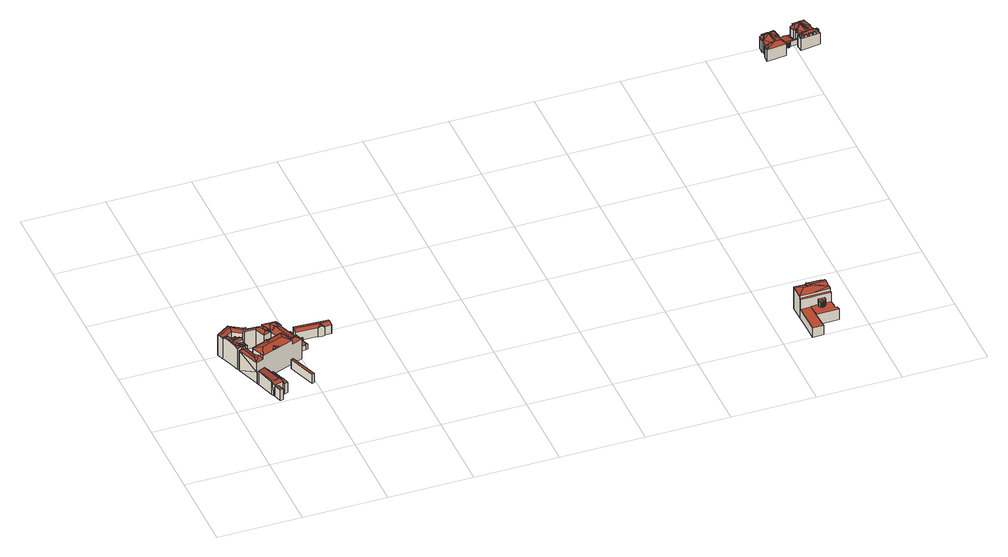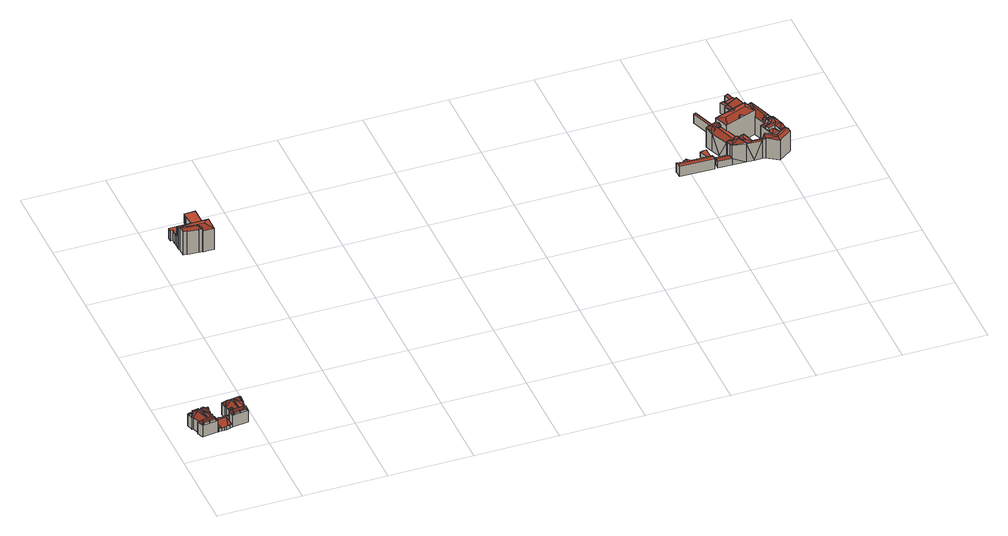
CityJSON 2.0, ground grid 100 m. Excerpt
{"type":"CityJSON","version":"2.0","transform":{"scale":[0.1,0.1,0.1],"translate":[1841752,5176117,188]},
"CityObjects":{
"building1":{"type":"Building","attributes":{"name":"inconnu"},"children":["building1-1"]},
"building1-1":{"type":"BuildingPart","attributes":{"measuredHeight":35.78},"parents":["building1"],"geometry":[{"type":"Solid","lod":"2","boundaries":[[[[0,1,2,3]],[[2,4,5,6,7]],[[1,8,9,4]],[[1,4,2]],[[10,11,5]],[[4,10,5]],[[9,12,10,4]],[[13,14,15,16]],[[17,18,19,20]],[[21,17,20,22]],[[23,24,25,26,27,28,29]],[[30,31,32,33]],[[32,34,35,33]],[[34,36,35]],[[32,31,37,38,36,34]],[[39,40,41]],[[39,42,40]],[[43,44,45]],[[43,46,44]],[[47,48,49,50]],[[51,52,53,54,55]],[[52,56,53]],[[57,58,59,60,61]],[[62,63,64,65]],[[66,65,64]],[[67,65,66]],[[67,68,65]],[[68,62,65]],[[69,62,68]],[[70,71,69]],[[71,62,69]],[[72,73,74,75]],[[76,72,75,77]],[[78,79,80]],[[81,78,80]],[[80,79,82]],[[81,80,83]],[[84,85,86,87]],[[88,87,86]],[[83,89,88]],[[83,88,86]],[[80,82,89,83]],[[86,85,90,91,92,93]],[[84,94,95,90,85]],[[94,96,95]],[[97,98,99,100,101]],[[99,102,100]],[[103,31,104]],[[31,105,37]],[[105,31,103]],[[99,105,102]],[[102,105,106]],[[106,105,103]],[[107,100,102,108,109]],[[48,99,98]],[[37,110,111]],[[105,110,37]],[[108,102,106,112,113,114]],[[115,116,52,117]],[[117,52,118]],[[119,117,118]],[[119,118,120]],[[121,122,123,124]],[[121,125,126,122]],[[124,123,127]],[[121,124,128]],[[129,121,128]],[[130,128,124,127,131]],[[121,129,132,133,125]],[[134,135,136,137,138,139,140]],[[141,142,143,144]],[[144,145,146,147]],[[148,141,144,147]],[[145,144,143,149,150]],[[150,149,151]],[[145,150,151,152]],[[146,145,152]],[[153,154,155,156,157,158,159,160,161,162,163]],[[158,164,165,159]],[[159,165,166]],[[166,165,167,168]],[[160,159,166,168]],[[164,158,157]],[[169,170,171,172,173,174]],[[175,176,172,171,126,177,178,179,180,181,182]],[[183,184,185,186,135,187,188,189]],[[190,191,192,193,185,184]],[[194,195,196,197,198]],[[194,198,199,200,201],[46,43,45,202]],[[203,204,205,201,200,206,207]],[[208,209,195,194,201,205],[42,210,41,40]],[[211,212,213,214,215]],[[216,212,211,217]],[[217,211,218]],[[211,219,218]],[[211,215,220,219]],[[221,218,219,222,223]],[[224,225,226,227,228,3,2,7,6,229,230]],[[231,0,3,228]],[[232,233,234,8,1,0,231,235]],[[8,234,236,9]],[[12,9,236,237,238]],[[11,10,12,238,239,240,241]],[[11,241,242,5]],[[5,242,229,6]],[[243,13,16,244]],[[245,14,13,243]],[[14,245,246,15]],[[15,246,244,16]],[[20,19,247,248,249,22]],[[250,251,21,22,249]],[[21,251,252,17]],[[17,252,253,18]],[[18,253,247,19]],[[253,254,24,23,29,255]],[[256,257,25,24,254]],[[25,257,258,26]],[[26,258,259,27]],[[260,28,27,259]],[[28,260,255,29]],[[36,38,37,31,37,111,261,262,156]],[[36,156,155,35]],[[210,42,39,41]],[[44,46,202,45]],[[47,213,212,216,263,264,265,266,267,48]],[[78,81,268,269,270,271,272,214,50,49,98,97,101,100,79]],[[273,274,118,51,55]],[[54,53,275,276,277]],[[54,277,273,55]],[[278,57,61,279]],[[58,280,281,59]],[[282,58,137]],[[282,280,58]],[[136,283,282]],[[136,282,137]],[[164,191,165]],[[284,285,191]],[[164,284,191]],[[191,285,286,192]],[[287,288,193]],[[192,286,287]],[[192,287,193]],[[193,288,289,185]],[[185,136,186]],[[185,289,283,136]],[[61,60,59,281,290,291,292,279]],[[63,200,199,198,167,165,191,190,184,293,294,295,64]],[[174,66,64]],[[296,174,64,295]],[[73,131,297]],[[298,73,297]],[[169,297,127]],[[299,297,169]],[[297,131,127]],[[299,169,300]],[[296,300,174]],[[300,169,174]],[[72,130,131,73]],[[76,128,130,72]],[[75,74,301,302,303,77]],[[304,76,77,303]],[[147,129,128]],[[305,147,128,76]],[[304,305,76]],[[306,148,307]],[[305,307,147]],[[307,148,147]],[[308,218,148,306]],[[148,218,221]],[[73,298,301,74]],[[86,93,309,310,311]],[[312,83,86,311]],[[268,81,83,312]],[[113,112,106,96,94,84,87,114]],[[110,105,99,48,267,313,314,315,316]],[[110,316,261,111]],[[88,89,109,108,114,87]],[[82,79,100,107,109,89]],[[95,96,106,103,104,90]],[[317,119,120,318]],[[319,320,117,119,317]],[[321,115,117,320]],[[322,323,116,115,321]],[[120,118,274,324,318]],[[123,170,169,127]],[[177,125,133,132,129,147,146,152,151,325,326,178]],[[125,177,126]],[[126,171,122]],[[122,171,170,123]],[[139,138,137,58,57,278,275,53]],[[142,327,328,143]],[[143,328,329,149]],[[149,329,325,151]],[[309,93,92,153,163,162,330,331]],[[156,262,332,157]],[[284,164,157,332]],[[188,56,52,189]],[[116,323,293,184,183,189,52]],[[186,136,135]],[[326,330,162,161,195,209,208,205,179,178]],[[197,196,195,161,160,168,167,198]],[[62,71,182,181,180,179,205,204,203,207,206,200,63]],[[221,223,222,219,220,333,334,327,142,141,148]],[[335,217,218,308]],[[263,216,217,335]],[[214,272,336,215]],[[215,336,333,220]],[[56,188,187,134,140,139,53]],[[187,135,134]],[[92,91,90,104,31,30,33,154,153]],[[172,68,67,173]],[[176,69,68,172]],[[175,70,69,176]],[[182,71,70,175]],[[173,67,66,174]],[[118,52,51]],[[213,47,50,214]],[[49,48,98]],[[154,33,35,155]],[[229,242,241,240,239,238,237,236,234,233,232,235,231,228,227,226,225,224,230]],[[276,275,278,279,292,291,290,281,280,282,283,289,288,287,286,285,284,332,262,261,316,315,314,313,267,266,265,264,263,335,308,306,307,305,304,303,302,301,298,297,299,300,296,295,294,293,323,322,321,320,319,317,318,324,274,273,277],[326,325,329,328,327,334,333,336,272,271,270,269,268,312,311,310,309,331,330]],[[247,253,252,251,250,249,248]],[[245,243,244,246]],[[260,259,258,257,256,254,253,255]]]],"semantics":{"surfaces":[{"type":"RoofSurface"},{"type":"WallSurface"},{"type":"GroundSurface"}],"values":[[0,0,0,0,0,0,0,0,0,0,0,0,0,0,0,0,0,0,0,0,0,0,0,0,0,0,0,0,0,0,0,0,0,0,0,0,0,0,0,0,0,0,0,0,0,0,0,0,0,0,0,0,0,0,0,0,0,0,0,0,0,0,0,0,0,0,0,0,0,0,0,0,0,0,0,0,0,0,0,0,0,0,0,0,0,0,0,0,0,0,0,0,0,0,0,0,0,1,1,1,1,1,1,1,1,1,1,1,1,1,1,1,1,1,1,1,1,1,1,1,1,1,1,1,1,1,1,1,1,1,1,1,1,1,1,1,1,1,1,1,1,1,1,1,1,1,1,1,1,1,1,1,1,1,1,1,1,1,1,1,1,1,1,1,1,1,1,1,1,1,1,1,1,1,1,1,1,1,1,1,1,1,1,1,1,1,1,1,1,1,1,1,1,1,1,1,1,1,1,1,1,1,1,1,1,1,1,1,1,1,1,1,1,1,1,1,1,1,1,2,2,2,2,2]]}}]},
"building2":{"type":"Building","attributes":{"name":"inconnu"},"children":["building2-1"]},
"building2-1":{"type":"BuildingPart","attributes":{"measuredHeight":33.42},"parents":["building2"],"geometry":[{"type":"Solid","lod":"2","boundaries":[[[[337,338,339,340]],[[341,342,343,344,345,346,347,348,349,350,351,352,353,354,355,356,357],[337,340,339,338]],[[358,359,360,361,362,363,364,365]],[[366,367,368,369,370,371,372,373,374,375,376,377,378,379,380,381,382,383,384,385,386,387,388,389,390,391]],[[392,393,394,395,396,397,398]],[[399,400,401,402,403,404]],[[405,406,403,407]],[[406,404,403]],[[408,409,410,411,412,406,405,413,414,415]],[[416,417,399,404,418,419]],[[417,400,399]],[[420,419,418]],[[403,402,421,422]],[[412,418,406]],[[418,404,406]],[[338,337,338,339]],[[357,367,366,341]],[[341,366,391,342]],[[343,342,391,390,389]],[[343,389,388,344]],[[344,388,387,345]],[[345,387,386,346]],[[385,347,346,386]],[[348,376,375,349]],[[349,375,374,350]],[[350,374,373,351]],[[351,373,372,352]],[[352,372,371,353]],[[353,371,370,354]],[[354,370,369,355]],[[355,369,368,356]],[[356,368,367,357]],[[423,358,384,424]],[[384,358,365]],[[424,384,383,425]],[[426,382,381,427]],[[425,383,382,426]],[[428,422,429]],[[429,422,421]],[[358,429,421]],[[423,429,358]],[[361,360,430,431,432,433,395,394]],[[384,365,364,363,362,361,394,393,377,376,348,347,385]],[[377,393,392,378]],[[378,392,434,435,379]],[[436,380,379,435]],[[437,427,381,380,436]],[[438,434,392,398,439]],[[395,433,440,396]],[[396,440,441,397]],[[439,398,397,441]],[[442,408,415,443]],[[444,445,409,408,442]],[[446,410,409,445]],[[410,446,447,411]],[[448,449,412,411,447]],[[450,418,412,449]],[[451,420,418,450]],[[452,419,420,451]],[[453,454,416,419,452]],[[455,456,417,416,454]],[[417,456,457,400]],[[421,402,401,400,457,430,360,359,358]],[[458,403,422,428]],[[459,460,461,413,405,407,403,458]],[[462,414,413,461]],[[414,462,443,415]],[[429,423,424,425,426,427,437,436,435,434,438,439,441,440,433,432,431,430,457,456,455,454,453,452,451,450,449,448,447,446,445,444,442,443,462,461,460,459,458,428]]]],"semantics":{"surfaces":[{"type":"RoofSurface"},{"type":"WallSurface"},{"type":"GroundSurface"}],"values":[[0,0,0,0,0,0,0,0,0,0,0,0,0,0,0,1,1,1,1,1,1,1,1,1,1,1,1,1,1,1,1,1,1,1,1,1,1,1,1,1,1,1,1,1,1,1,1,1,1,1,1,1,1,1,1,1,1,1,1,1,1,1,1,1,1,1,1,2]]}}]},
"building3":{"type":"Building","attributes":{"name":"inconnu"},"children":["building3-1"]},
"building3-1":{"type":"BuildingPart","attributes":{"measuredHeight":20.47},"parents":["building3"],"geometry":[{"type":"Solid","lod":"2","boundaries":[[[[463,464,465,466,467]],[[468,469,470,471]],[[472,473,474,475]],[[476,477,478,479]],[[480,481,482]],[[483,480,484]],[[484,480,482]],[[485,486,487,488,489,490]],[[491,492,493,494]],[[495,496,497,498,499]],[[500,501,502,503]],[[504,505,506,507]],[[508,504,507]],[[509,510,511,512]],[[513,514,515,516,517,518,519,520,521,522,523,524,525,526,527,528,529]],[[530,531,532]],[[530,532,533]],[[533,532,534]],[[531,535,536,532]],[[537,535,531]],[[534,532,536]],[[538,535,537]],[[539,540,541]],[[539,541,531,542]],[[543,544,545,546,547,548,549,530,533,550,551,552,553,548,554,555]],[[556,549,548]],[[540,538,537]],[[557,558,559]],[[560,556,561]],[[562,560,561,563]],[[564,549,560]],[[559,542,564]],[[559,564,560]],[[560,549,556]],[[558,539,559]],[[559,539,542]],[[540,537,531,541]],[[564,531,530]],[[549,564,530]],[[564,542,531]],[[565,566,567],[568,569,570,571]],[[572,573,574,575,576]],[[577,578,565,567,574]],[[574,567,575]],[[579,580,581]],[[582,583,584,585]],[[586,587,582,585]],[[580,588,589,581]],[[585,590,588]],[[585,584,590]],[[585,588,580]],[[591,578,577]],[[592,593,594,583,595,596,597,591]],[[592,591,577]],[[584,583,594,463,598]],[[576,575,599],[600,480,601,602,603]],[[588,574,573]],[[588,573,572,589]],[[588,590,574]],[[590,584,577,574]],[[604,605,606]],[[607,605,604,608]],[[605,607,609]],[[610,611,612,609,607,613]],[[614,612,611]],[[615,616,614]],[[615,614,617]],[[617,614,611]],[[586,585,580,579],[618,619,620,621],[622,623,624,625,626]],[[557,559,560,562],[505,627,628,629,506],[498,497,630,631,632,499]],[[567,566,599,575],[633,634,635,636,637,638],[639,640,487,486,485,490,641],[642,643,644,645]],[[598,646,592,577,584]],[[598,463,467,646]],[[594,464,463]],[[464,594,593,465]],[[466,465,593,592,646,467]],[[569,468,471,570]],[[468,569,568,469]],[[469,568,571,470]],[[570,471,470,571]],[[643,472,475,644]],[[472,643,642,473]],[[473,642,645,474]],[[644,475,474,645]],[[635,476,479,636]],[[477,476,635,634,633]],[[477,633,638,478]],[[637,636,479,478,638]],[[602,484,482,603]],[[601,483,484,602]],[[483,601,480]],[[480,600,481]],[[481,600,603,482]],[[487,640,639,488]],[[488,639,641,489]],[[641,490,489]],[[555,543,491,494,548,554]],[[491,543,544,492]],[[493,492,544,545,546,547]],[[548,494,493,547]],[[630,496,495,631]],[[496,630,497]],[[631,495,499,632]],[[623,500,503,624]],[[501,500,623,622]],[[501,622,626,502]],[[625,624,503,502,626]],[[628,508,507,629]],[[508,628,627,504]],[[504,627,505]],[[629,507,506]],[[619,509,512,620]],[[509,619,618,510]],[[510,618,621,511]],[[620,512,511,621]],[[529,647,648,513]],[[513,648,649,514]],[[650,518,517,651]],[[652,520,519,653]],[[523,654,655,524]],[[524,655,656,525]],[[525,656,657,526]],[[526,657,658,527]],[[528,527,658,659,660]],[[528,660,647,529]],[[556,661,662,561]],[[663,616,615,562,563,561,662,664]],[[665,666,557,562,615]],[[667,558,557,666]],[[558,667,668,539]],[[669,540,539,668]],[[670,671,538,540,669]],[[672,535,538,671]],[[535,672,673,536]],[[674,534,536,673]],[[675,533,534,674]],[[523,522,521,520,652,676,677,661,556,548,553,552,551,550,533,675,654]],[[565,678,679,566]],[[566,679,680,599]],[[681,576,599,680]],[[682,683,572,576,681]],[[684,589,572,683]],[[589,684,685,581]],[[686,579,581,685]],[[686,687,604,586,579]],[[582,587,586,604,606,688,689,690]],[[582,690,691,583]],[[692,578,591,597,596,595,583,691,651,517,516,515,514,649,693]],[[694,678,565,578,692]],[[695,607,608,696]],[[697,613,607,695]],[[698,610,613,697]],[[699,700,701,617,611,610,698]],[[665,615,617,701]],[[614,616,663,702,703]],[[612,614,703,653,519]],[[612,519,518,609]],[[650,704,605,609,518]],[[606,605,704,705,688]],[[706,696,608,604,687]],[[680,679,678,694,692,693,649,648,647,660,659,658,657,656,655,654,675,674,673,672,671,670,669,668,667,666,665,701,700,699,698,697,695,696,706,687,686,685,684,683,682,681],[653,703,702,663,664,662,661,677,676,652],[689,688,705,704,650,651,691,690]]]],"semantics":{"surfaces":[{"type":"RoofSurface"},{"type":"WallSurface"},{"type":"GroundSurface"}],"values":[[0,0,0,0,0,0,0,0,0,0,0,0,0,0,0,0,0,0,0,0,0,0,0,0,0,0,0,0,0,0,0,0,0,0,0,0,0,0,0,0,0,0,0,0,0,0,0,0,0,0,0,0,0,0,0,0,0,0,0,0,0,0,0,0,0,0,0,0,0,0,0,0,1,1,1,1,1,1,1,1,1,1,1,1,1,1,1,1,1,1,1,1,1,1,1,1,1,1,1,1,1,1,1,1,1,1,1,1,1,1,1,1,1,1,1,1,1,1,1,1,1,1,1,1,1,1,1,1,1,1,1,1,1,1,1,1,1,1,1,1,1,1,1,1,1,1,1,1,1,1,1,1,1,1,1,1,1,1,1,1,2]]}}]}
},
"vertices":[
[889,1602,499],[888,1564,507],[1295,1551,507],[1294,1588,499],[1183,1551,506],[1219,1508,487],[1298,1504,487],[1297,1524,496],[886,1517,487],[1141,1509,487],[1180,1500,506],[1218,1499,487],[1142,1501,487],[692,1091,491],[667,1083,491],[788,754,491],[812,763,491],[904,1491,418],[911,1466,405],[952,1465,406],[954,1489,418],[900,1508,405],[954,1507,405],[911,1466,431],[892,1513,431],[878,1513,431],[883,1332,431],[929,1333,431],[929,1347,431],[959,1347,431],[168,1331,650],[155,1326,650],[175,1320,659],[190,1338,651],[182,1296,659],[206,1288,651],[173,1276,651],[163,1305,650],[166,1296,651],[434,1242,717],[448,1206,707],[480,1260,693],[388,1225,693],[479,1122,708],[490,1083,709],[538,1102,694],[450,1068,694],[28,1531,645],[34,1512,645],[99,1534,638],[94,1550,638],[455,780,517],[417,767,517],[432,717,509],[442,686,504],[482,699,504],[415,766,517],[362,691,506],[324,678,516],[353,593,516],[360,595,515],[392,603,506],[689,1201,662],[706,1155,635],[838,1204,635],[774,1232,662],[804,1296,635],[762,1279,634],[740,1241,650],[710,1250,639],[698,1259,632],[676,1236,640],[700,1568,472],[714,1528,456],[848,1523,456],[849,1565,472],[687,1605,456],[850,1598,456],[110,1500,608],[129,1446,606],[154,1482,623],[105,1517,607],[163,1456,623],[192,1545,606],[179,1401,624],[189,1378,624],[258,1349,606],[229,1419,607],[220,1446,608],[211,1471,608],[168,1331,611],[190,1338,611],[204,1343,611],[208,1333,607],[163,1395,619],[165,1341,612],[147,1389,619],[105,1517,645],[99,1534,645],[52,1463,666],[129,1446,645],[110,1500,645],[103,1406,655],[165,1341,645],[168,1331,645],[101,1325,666],[147,1389,645],[163,1456,645],[220,1446,655],[211,1471,645],[117,1279,645],[166,1296,645],[163,1395,645],[179,1401,645],[229,1419,645],[354,994,511],[340,988,517],[377,927,511],[455,780,504],[404,938,502],[459,781,502],[597,1549,664],[637,1526,649],[680,1505,634],[656,1555,661],[577,1468,634],[617,1482,634],[718,1518,634],[687,1605,634],[524,1611,634],[700,1568,634],[714,1528,634],[546,1552,634],[568,1491,634],[414,770,534],[371,754,534],[307,730,534],[324,678,521],[362,691,521],[432,717,521],[415,766,533],[325,1598,618],[310,1578,613],[442,1574,613],[453,1592,618],[501,1552,630],[546,1552,630],[524,1611,613],[340,1618,613],[488,1436,613],[518,1502,630],[577,1468,613],[568,1491,614],[204,1343,617],[190,1338,625],[206,1288,625],[173,1276,644],[179,1269,642],[170,1236,653],[229,1062,653],[260,1166,619],[255,1180,619],[264,1184,613],[208,1333,617],[126,1253,642],[224,977,642],[255,1045,662],[315,1011,642],[297,1061,662],[718,1518,616],[680,1505,633],[637,1526,648],[740,1241,645],[762,1279,631],[804,1296,611],[698,1259,631],[710,1250,634],[577,1468,615],[632,1319,614],[643,1324,619],[646,1316,619],[663,1269,619],[676,1236,619],[340,988,520],[330,1016,520],[234,948,553],[307,730,554],[414,770,520],[415,766,520],[417,767,520],[315,1011,520],[224,977,521],[227,970,529],[228,966,533],[347,1119,724],[255,1180,692],[260,1166,692],[297,1061,692],[315,1011,692],[330,1016,692],[706,1155,692],[605,1215,723],[490,1083,694],[663,1269,692],[646,1316,692],[643,1324,692],[689,1201,692],[676,1236,692],[632,1319,692],[264,1184,692],[434,1242,693],[167,1657,652],[20,1554,652],[28,1531,644],[94,1550,637],[166,1601,637],[6,1596,637],[167,1707,637],[299,1618,637],[298,1561,652],[272,1526,637],[340,1618,637],[310,1578,647],[325,1598,642],[1297,1524,366],[1296,1538,366],[1295,1551,366],[1294,1570,366],[1294,1588,366],[1298,1504,366],[1297,1514,366],[889,1602,366],[888,1564,366],[887,1541,366],[886,1517,366],[889,1583,366],[1141,1509,366],[1141,1505,366],[1142,1501,366],[1161,1501,366],[1180,1500,366],[1218,1499,366],[1219,1508,366],[692,1091,366],[812,763,366],[667,1083,366],[788,754,366],[952,1465,366],[954,1489,366],[954,1507,366],[927,1507,366],[900,1508,366],[904,1491,366],[911,1466,366],[892,1513,366],[959,1347,366],[885,1513,366],[878,1513,366],[883,1332,366],[929,1333,366],[929,1347,366],[166,1296,366],[173,1276,366],[6,1596,366],[20,1554,366],[28,1531,366],[31,1522,366],[34,1512,366],[105,1517,366],[102,1525,366],[99,1534,366],[96,1542,366],[94,1550,366],[482,699,366],[455,780,366],[432,717,366],[437,702,366],[442,686,366],[362,691,366],[392,603,366],[324,678,366],[353,593,366],[316,704,366],[307,730,366],[126,1253,366],[224,977,366],[227,970,366],[227,968,366],[228,966,366],[234,948,366],[356,594,366],[360,595,366],[376,599,366],[330,1016,366],[706,1155,366],[838,1204,366],[804,1296,366],[716,1523,366],[714,1528,366],[718,1518,366],[761,1407,366],[848,1523,366],[849,1565,366],[850,1598,366],[687,1605,366],[524,1611,366],[340,1618,366],[432,1614,366],[299,1618,366],[208,1333,366],[233,1341,366],[258,1349,366],[192,1545,366],[52,1463,366],[101,1325,366],[109,1302,366],[117,1279,366],[404,938,366],[459,781,366],[390,933,366],[377,927,366],[354,994,366],[347,991,366],[340,988,366],[457,780,366],[577,1468,366],[632,1319,366],[310,1578,366],[442,1574,366],[488,1436,366],[264,1184,366],[236,1258,366],[179,1269,366],[272,1526,366],[298,1561,366],[167,1707,366],[166,1601,366],
[6564,322,223],[6573,320,223],[6581,317,223],[6579,334,223],[6596,302,223],[6605,309,223],[6610,317,223],[6614,324,223],[6615,330,223],[6616,337,223],[6615,361,223],[6535,360,223],[6536,340,223],[6536,329,223],[6538,318,223],[6542,309,223],[6549,302,223],[6558,298,223],[6568,296,223],[6577,295,223],[6586,298,223],[6692,391,271],[6492,388,271],[6337,385,271],[6337,358,271],[6455,359,271],[6535,360,271],[6615,361,271],[6692,362,271],[6596,302,146],[6586,298,146],[6577,295,146],[6568,296,146],[6558,298,146],[6549,302,146],[6542,309,146],[6538,318,146],[6536,329,146],[6536,340,146],[6535,360,146],[6455,359,146],[6460,197,146],[6723,201,146],[6720,249,146],[6697,246,146],[6694,311,146],[6694,314,146],[6692,362,146],[6615,361,146],[6616,337,146],[6615,330,146],[6614,324,146],[6610,317,146],[6606,310,146],[6605,309,146],[6460,197,134],[6455,359,134],[6337,358,134],[6340,5,134],[6470,8,134],[6471,44,134],[6465,44,134],[6415,473,333],[6332,385,299],[6337,385,299],[6492,388,298],[6685,426,312],[6496,473,333],[6684,488,341],[6513,495,341],[6684,461,328],[6511,554,320],[6511,545,323],[6505,545,323],[6505,549,322],[6467,551,322],[6683,532,326],[6638,535,325],[6639,542,323],[6457,561,299],[6330,560,298],[6466,503,321],[6457,534,309],[6462,534,310],[6692,391,301],[6692,426,312],[6692,391,7],[6692,362,7],[6694,314,7],[6694,311,7],[6697,246,7],[6692,426,7],[6692,408,7],[6337,385,7],[6337,358,7],[6338,181,7],[6340,5,7],[6460,197,7],[6723,201,7],[6720,249,7],[6708,248,7],[6463,120,7],[6465,44,7],[6470,8,7],[6471,44,7],[6511,554,7],[6639,542,7],[6511,550,7],[6511,545,7],[6505,545,7],[6505,549,7],[6486,550,7],[6467,551,7],[6466,503,7],[6462,534,7],[6457,534,7],[6457,547,7],[6457,561,7],[6394,560,7],[6330,560,7],[6332,385,7],[6685,426,7],[6684,461,7],[6684,488,7],[6683,532,7],[6638,535,7],
[7779,4251,782],[7758,4249,792],[7759,4228,792],[7774,4229,786],[7781,4230,782],[7760,4136,802],[7764,4107,802],[7785,4110,802],[7782,4138,802],[7913,4123,799],[7916,4099,799],[7944,4103,799],[7941,4127,799],[7804,4108,799],[7807,4086,799],[7837,4090,799],[7834,4113,799],[7960,4138,803],[7970,4131,802],[7987,4138,802],[7956,4158,802],[7979,4166,802],[7874,4119,799],[7863,4117,799],[7862,4117,799],[7866,4093,799],[7896,4097,799],[7892,4122,799],[7510,4212,793],[7512,4191,792],[7551,4195,785],[7549,4216,785],[7524,4304,793],[7458,4296,793],[7460,4273,796],[7462,4274,796],[7527,4282,796],[7833,4346,799],[7836,4323,799],[7900,4331,799],[7897,4355,799],[7382,4264,797],[7447,4271,796],[7451,4272,796],[7449,4294,794],[7377,4285,793],[7756,4337,799],[7759,4313,799],[7826,4321,799],[7823,4345,799],[7673,4187,678],[7761,4199,678],[7760,4206,678],[7760,4210,678],[7759,4218,678],[7728,4214,678],[7579,4194,678],[7551,4190,678],[7552,4185,678],[7553,4175,678],[7553,4171,678],[7638,4183,678],[7646,4176,678],[7652,4174,678],[7658,4174,678],[7664,4176,678],[7670,4181,678],[7483,4096,811],[7457,4082,819],[7535,4092,817],[7557,4137,771],[7570,4138,771],[7344,4026,774],[7581,4055,771],[7387,4073,817],[7348,4110,769],[7366,4200,772],[7362,4109,769],[7437,4088,808],[7447,4247,811],[7510,4212,791],[7512,4191,791],[7540,4194,777],[7545,4194,774],[7551,4195,771],[7549,4216,771],[7462,4249,815],[7553,4171,771],[7553,4175,771],[7552,4185,771],[7551,4190,771],[7516,4213,788],[7513,4213,790],[7548,4224,772],[7359,4285,769],[7352,4199,772],[7399,4247,817],[7516,4262,817],[7558,4224,772],[7545,4309,769],[7546,4301,769],[7454,4251,817],[7752,4161,771],[7764,4078,771],[7797,4127,817],[7764,4107,775],[7760,4136,776],[7782,4138,801],[7785,4110,800],[7959,4188,771],[7892,4143,812],[7871,4137,816],[7946,4145,817],[7973,4190,771],[7851,4136,814],[7764,4163,771],[7918,4358,771],[7891,4312,817],[7945,4277,771],[7739,4248,771],[7756,4251,771],[7831,4302,814],[7776,4297,817],[7729,4333,771],[7730,4327,771],[7838,4303,814],[7933,4276,771],[7834,4302,814],[7761,4199,771],[7774,4229,777],[7759,4228,772],[7758,4249,772],[7759,4218,771],[7760,4210,771],[7760,4206,771],[7780,4238,781],[7998,4109,771],[7970,4131,795],[7956,4158,801],[7979,4166,773],[7987,4138,773],[7729,4333,657],[7713,4325,661],[7730,4327,660],[7683,4336,657],[7714,4335,657],[7728,4214,680],[7629,4332,657],[7611,4328,657],[7579,4194,680],[7657,4335,657],[7565,4303,662],[7545,4309,657],[7546,4301,660],[7586,4322,657],[7759,4313,798],[7756,4337,771],[7823,4345,771],[7826,4321,798],[7836,4323,798],[7833,4346,771],[7897,4355,771],[7898,4349,778],[7900,4331,798],[7382,4264,796],[7377,4285,771],[7449,4294,771],[7458,4296,771],[7524,4304,771],[7524,4300,776],[7807,4086,773],[7806,4094,782],[7804,4108,797],[7834,4113,798],[7835,4105,789],[7837,4090,773],[7866,4093,772],[7863,4115,796],[7896,4097,772],[7916,4099,772],[7913,4123,798],[7941,4127,798],[7944,4103,772],[7781,4230,781],[7670,4181,614],[7673,4187,614],[7761,4199,614],[7728,4214,614],[7759,4218,614],[7551,4190,614],[7579,4194,614],[7553,4171,614],[7638,4183,614],[7646,4176,614],[7652,4174,614],[7658,4174,614],[7661,4175,614],[7664,4176,614],[7548,4224,614],[7558,4224,614],[7546,4301,614],[7552,4263,614],[7545,4309,614],[7359,4285,614],[7352,4199,614],[7366,4200,614],[7362,4109,614],[7355,4109,614],[7348,4110,614],[7344,4026,614],[7581,4055,614],[7570,4138,614],[7557,4137,614],[7549,4216,614],[7548,4220,614],[7752,4161,614],[7764,4078,614],[7998,4109,614],[7973,4190,614],[7966,4189,614],[7959,4188,614],[7933,4276,614],[7945,4277,614],[7918,4358,614],[7729,4333,614],[7730,4327,614],[7735,4288,614],[7739,4248,614],[7756,4251,614],[7764,4163,614],[7763,4181,614],[7758,4162,614],[7683,4336,614],[7714,4335,614],[7657,4335,614],[7629,4332,614],[7620,4330,614],[7611,4328,614],[7586,4322,614],[7556,4302,614],[7565,4303,614],[7713,4325,614],[7721,4326,614],[7721,4334,614]
]}
